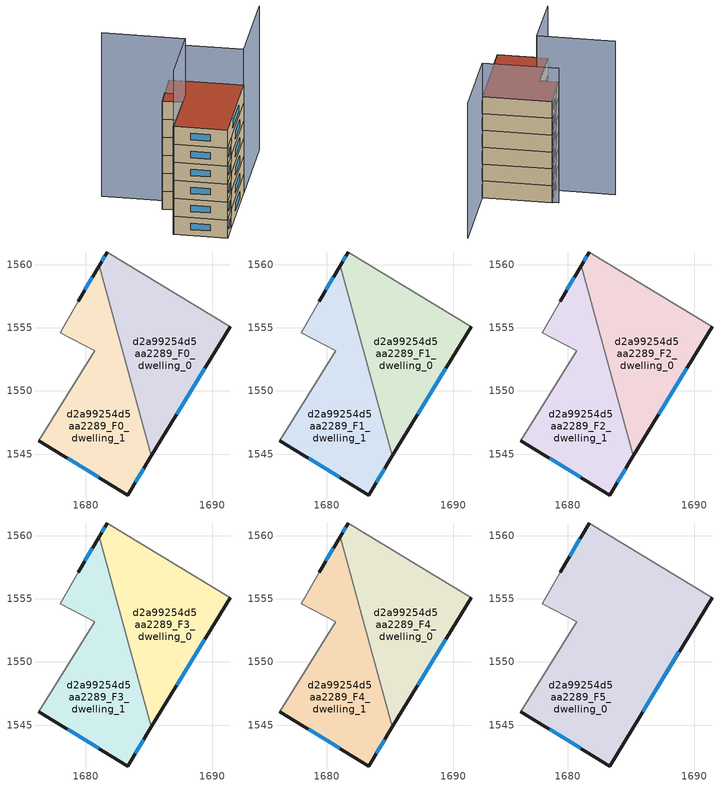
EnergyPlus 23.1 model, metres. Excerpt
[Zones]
d2a99254d5aa2289_F0_dwelling_0
 floor ground (EU_floor_Construction): 1691.4,1555.08 1685.17,1544.87 1681.05,1559.9 1681.69,1560.99 z0
 wall outside (EU_wall_Construction): 1681.69,1560.99 1681.05,1559.9 / 1685.17,1544.87 1691.4,1555.08 z0:3
 wall adiabatic (EU_wall_Construction): 1691.4,1555.08 1681.69,1560.99 z0:3
 wall to d2a99254d5aa2289_F0_dwelling_1 (EU_wall_Construction): 1681.05,1559.9 1685.17,1544.87 z0:3
 window (EU_Window_Construction): 1681.49,1560.64 1681.26,1560.25 / 1687.18,1548.16 1689.39,1551.79 z0.97:2.03
d2a99254d5aa2289_F0_dwelling_1
 floor ground (EU_floor_Construction): 1681.05,1559.9 1685.17,1544.87 1683.29,1541.78 1676.29,1546.08 1680.69,1553.18 1677.99,1554.59 1679.39,1557.09 z0
 wall outside (EU_wall_Construction): 1681.05,1559.9 1679.39,1557.09 / 1676.29,1546.08 1683.29,1541.78 1685.17,1544.87 z0:3
 wall adiabatic (EU_wall_Construction): 1679.39,1557.09 1677.99,1554.59 1680.69,1553.18 1676.29,1546.08 z0:3
 window (EU_Window_Construction): 1680.52,1558.99 1679.93,1557.99 / 1683.9,1542.77 1684.57,1543.87 / 1678.55,1544.69 1681.03,1543.16 z0.97:2.03
d2a99254d5aa2289_F1_dwelling_0
 floor to d2a99254d5aa2289_F0_dwelling_0 (EU_floor_Construction): 1691.4,1555.08 1685.17,1544.87 1681.05,1559.9 1681.69,1560.99 z3
 wall outside (EU_wall_Construction): 1681.69,1560.99 1681.05,1559.9 / 1685.17,1544.87 1691.4,1555.08 z3:6
 wall adiabatic (EU_wall_Construction): 1691.4,1555.08 1681.69,1560.99 z3:6
 wall to d2a99254d5aa2289_F1_dwelling_1 (EU_wall_Construction): 1681.05,1559.9 1685.17,1544.87 z3:6
 window (EU_Window_Construction): 1681.49,1560.64 1681.26,1560.25 / 1687.18,1548.16 1689.39,1551.79 z3.97:5.03
d2a99254d5aa2289_F1_dwelling_1
 floor to d2a99254d5aa2289_F0_dwelling_1 (EU_floor_Construction): 1681.05,1559.9 1685.17,1544.87 1683.29,1541.78 1676.29,1546.08 1680.69,1553.18 1677.99,1554.59 1679.39,1557.09 z3
 wall outside (EU_wall_Construction): 1681.05,1559.9 1679.39,1557.09 / 1676.29,1546.08 1683.29,1541.78 1685.17,1544.87 z3:6
 wall adiabatic (EU_wall_Construction): 1679.39,1557.09 1677.99,1554.59 1680.69,1553.18 1676.29,1546.08 z3:6
 window (EU_Window_Construction): 1680.52,1558.99 1679.93,1557.99 / 1683.9,1542.77 1684.57,1543.87 / 1678.55,1544.69 1681.03,1543.16 z3.97:5.03
d2a99254d5aa2289_F2_dwelling_0
 floor to d2a99254d5aa2289_F1_dwelling_0 (EU_floor_Construction): 1691.4,1555.08 1685.17,1544.87 1681.05,1559.9 1681.69,1560.99 z6
 wall outside (EU_wall_Construction): 1681.69,1560.99 1681.05,1559.9 / 1685.17,1544.87 1691.4,1555.08 z6:9
 wall adiabatic (EU_wall_Construction): 1691.4,1555.08 1681.69,1560.99 z6:9
 wall to d2a99254d5aa2289_F2_dwelling_1 (EU_wall_Construction): 1681.05,1559.9 1685.17,1544.87 z6:9
 window (EU_Window_Construction): 1681.49,1560.64 1681.26,1560.25 / 1687.18,1548.16 1689.39,1551.79 z6.97:8.03
d2a99254d5aa2289_F2_dwelling_1
 floor to d2a99254d5aa2289_F1_dwelling_1 (EU_floor_Construction): 1681.05,1559.9 1685.17,1544.87 1683.29,1541.78 1676.29,1546.08 1680.69,1553.18 1677.99,1554.59 1679.39,1557.09 z6
 wall outside (EU_wall_Construction): 1681.05,1559.9 1679.39,1557.09 / 1676.29,1546.08 1683.29,1541.78 1685.17,1544.87 z6:9
 wall adiabatic (EU_wall_Construction): 1679.39,1557.09 1677.99,1554.59 1680.69,1553.18 1676.29,1546.08 z6:9
 window (EU_Window_Construction): 1680.52,1558.99 1679.93,1557.99 / 1683.9,1542.77 1684.57,1543.87 / 1678.55,1544.69 1681.03,1543.16 z6.97:8.03
d2a99254d5aa2289_F3_dwelling_0
 floor to d2a99254d5aa2289_F2_dwelling_0 (EU_floor_Construction): 1691.4,1555.08 1685.17,1544.87 1681.05,1559.9 1681.69,1560.99 z9
 wall outside (EU_wall_Construction): 1681.69,1560.99 1681.05,1559.9 / 1685.17,1544.87 1691.4,1555.08 z9:12
 wall adiabatic (EU_wall_Construction): 1691.4,1555.08 1681.69,1560.99 z9:12
 wall to d2a99254d5aa2289_F3_dwelling_1 (EU_wall_Construction): 1681.05,1559.9 1685.17,1544.87 z9:12
 window (EU_Window_Construction): 1681.49,1560.64 1681.26,1560.25 / 1687.18,1548.16 1689.39,1551.79 z9.97:11.03
d2a99254d5aa2289_F3_dwelling_1
 floor to d2a99254d5aa2289_F2_dwelling_1 (EU_floor_Construction): 1681.05,1559.9 1685.17,1544.87 1683.29,1541.78 1676.29,1546.08 1680.69,1553.18 1677.99,1554.59 1679.39,1557.09 z9
 wall outside (EU_wall_Construction): 1681.05,1559.9 1679.39,1557.09 / 1676.29,1546.08 1683.29,1541.78 1685.17,1544.87 z9:12
 wall adiabatic (EU_wall_Construction): 1679.39,1557.09 1677.99,1554.59 1680.69,1553.18 1676.29,1546.08 z9:12
 window (EU_Window_Construction): 1680.52,1558.99 1679.93,1557.99 / 1683.9,1542.77 1684.57,1543.87 / 1678.55,1544.69 1681.03,1543.16 z9.97:11.03
d2a99254d5aa2289_F4_dwelling_0
 floor to d2a99254d5aa2289_F3_dwelling_0 (EU_floor_Construction): 1691.4,1555.08 1685.17,1544.87 1681.05,1559.9 1681.69,1560.99 z12
 wall outside (EU_wall_Construction): 1681.69,1560.99 1681.05,1559.9 / 1685.17,1544.87 1691.4,1555.08 z12:15
 wall adiabatic (EU_wall_Construction): 1691.4,1555.08 1681.69,1560.99 z12:15
 wall to d2a99254d5aa2289_F4_dwelling_1 (EU_wall_Construction): 1681.05,1559.9 1685.17,1544.87 z12:15
 window (EU_Window_Construction): 1681.49,1560.64 1681.26,1560.25 / 1687.18,1548.16 1689.39,1551.79 z12.97:14.03
d2a99254d5aa2289_F4_dwelling_1
 floor to d2a99254d5aa2289_F3_dwelling_1 (EU_floor_Construction): 1681.05,1559.9 1685.17,1544.87 1683.29,1541.78 1676.29,1546.08 1680.69,1553.18 1677.99,1554.59 1679.39,1557.09 z12
 wall outside (EU_wall_Construction): 1681.05,1559.9 1679.39,1557.09 / 1676.29,1546.08 1683.29,1541.78 1685.17,1544.87 z12:15
 wall adiabatic (EU_wall_Construction): 1679.39,1557.09 1677.99,1554.59 1680.69,1553.18 1676.29,1546.08 z12:15
 window (EU_Window_Construction): 1680.52,1558.99 1679.93,1557.99 / 1683.9,1542.77 1684.57,1543.87 / 1678.55,1544.69 1681.03,1543.16 z12.97:14.03
d2a99254d5aa2289_F5_dwelling_0
 floor to d2a99254d5aa2289_F4_dwelling_0 (EU_floor_Construction): 1691.4,1555.08 1685.17,1544.87 1681.05,1559.9 1681.69,1560.99 z15
 floor to d2a99254d5aa2289_F4_dwelling_1 (EU_floor_Construction): 1681.05,1559.9 1685.17,1544.87 1683.29,1541.78 1676.29,1546.08 1680.69,1553.18 1677.99,1554.59 1679.39,1557.09 z15
 wall outside (EU_wall_Construction): 1681.69,1560.99 1679.39,1557.09 / 1676.29,1546.08 1683.29,1541.78 1691.4,1555.08 z15:18
 wall adiabatic (EU_wall_Construction): 1679.39,1557.09 1677.99,1554.59 1680.69,1553.18 1676.29,1546.08 / 1691.4,1555.08 1681.69,1560.99 z15:18
 window (EU_Window_Construction): 1680.95,1559.73 1680.13,1558.35 / 1685.91,1546.07 1688.78,1550.79 / 1678.55,1544.69 1681.03,1543.16 z15.97:17.03
 roof outside (EU_roof_Construction): 1683.29,1541.78 1691.4,1555.08 1681.69,1560.99 1679.39,1557.09 1677.99,1554.59 1680.69,1553.18 1676.29,1546.08 z18
shading: 1699.12,1567.81 1691.39,1555.06 / 1691.39,1555.06 1680.79,1561.49 z0:24; 1671.27,1562.1 1682.09,1555.45 / 1682.09,1555.45 1676.3,1546.04 z0:27.3
[Building]
EU S2 Campaign: North Axis=0; Terrain=City; Solar Distribution=FullExterior
[Site:Location]
Lyon-Bron: Latitude=45.75; Longitude=5; Time Zone=1; Elevation=198
[SizingPeriod:WeatherFileDays]
AnnualSizingPeriod: Begin Month=1; Begin Day of Month=1; End Month=12; End Day of Month=31; Day of Week for Start Day=Monday; Use Weather File Daylight Saving Period=No; Use Weather File Rain and Snow Indicators=No
[MATERIAL]
EU_InternalMass_Material: Roughness=MediumRough; Thickness=0.1; Conductivity=1; Density=1800; Specific Heat=900; Thermal Absorptance=0.9; Solar Absorptance=0.7; Visible Absorptance=0.7
[MATERIAL:NOMASS] Roughness=MediumRough; Thermal Absorptance=0.9; Solar Absorptance=0.7; Visible Absorptance=0.7
Name | Thermal Resistance
EU_wall_NoMass | 2.20426
EU_roof_NoMass | 1.82421
EU_floor_NoMass | 2.14752
[WINDOWMATERIAL:SIMPLEGLAZINGSYSTEM]
EU_Window_SimpleGlazing: UFactor=2.59914; Solar Heat Gain Coefficient=0.76; Visible Transmittance=0.76
[CONSTRUCTION]
EU_wall_Construction: EU_wall_NoMass
EU_roof_Construction: EU_roof_NoMass
EU_floor_Construction: EU_floor_NoMass
EU_Window_Construction: EU_Window_SimpleGlazing
EU_InternalMass_Construction: EU_InternalMass_Material
[ZONE] Type=1; Multiplier=1; Ceiling Height=autocalculate; Floor Area=autocalculate; Part of Total Floor Area=Yes
Name | Volume
d2a99254d5aa2289_F0_dwelling_0; d2a99254d5aa2289_F1_dwelling_0; d2a99254d5aa2289_F2_dwelling_0; d2a99254d5aa2289_F3_dwelling_0; d2a99254d5aa2289_F4_dwelling_0 | 225.209
d2a99254d5aa2289_F5_dwelling_0 | 450.417
d2a99254d5aa2289_F0_dwelling_1 | 225.213
d2a99254d5aa2289_F1_dwelling_1; d2a99254d5aa2289_F2_dwelling_1; d2a99254d5aa2289_F3_dwelling_1; d2a99254d5aa2289_F4_dwelling_1 | 225.211
[INTERNALMASS] Construction=EU_InternalMass_Construction
Name | Zone or ZoneList | Surface Area
d2a99254d5aa2289_F0_dwelling_0_EU_InternalMass | d2a99254d5aa2289_F0_dwelling_0 | 75.0695
d2a99254d5aa2289_F0_dwelling_1_EU_InternalMass | d2a99254d5aa2289_F0_dwelling_1 | 75.0708
d2a99254d5aa2289_F1_dwelling_0_EU_InternalMass | d2a99254d5aa2289_F1_dwelling_0 | 75.0695
d2a99254d5aa2289_F1_dwelling_1_EU_InternalMass | d2a99254d5aa2289_F1_dwelling_1 | 75.0708
d2a99254d5aa2289_F2_dwelling_0_EU_InternalMass | d2a99254d5aa2289_F2_dwelling_0 | 75.0695
d2a99254d5aa2289_F2_dwelling_1_EU_InternalMass | d2a99254d5aa2289_F2_dwelling_1 | 75.0708
d2a99254d5aa2289_F3_dwelling_0_EU_InternalMass | d2a99254d5aa2289_F3_dwelling_0 | 75.0695
d2a99254d5aa2289_F3_dwelling_1_EU_InternalMass | d2a99254d5aa2289_F3_dwelling_1 | 75.0708
d2a99254d5aa2289_F4_dwelling_0_EU_InternalMass | d2a99254d5aa2289_F4_dwelling_0 | 75.0695
d2a99254d5aa2289_F4_dwelling_1_EU_InternalMass | d2a99254d5aa2289_F4_dwelling_1 | 75.0708
d2a99254d5aa2289_F5_dwelling_0_EU_InternalMass | d2a99254d5aa2289_F5_dwelling_0 | 150.139
[OTHEREQUIPMENT] Fuel Type=Electricity; Design Level Calculation Method=Watts/Area; Power per Zone Floor Area=1; Fraction Latent=0; Fraction Radiant=0; Fraction Lost=0; Carbon Dioxide Generation Rate=0; EndUse Subcategory=EU_Step8_InternalGains
Name | Zone or ZoneList or Space or SpaceList | Schedule
EU_Step8_InternalGain_d2a99254d5aa2289_F0_dwelling_0_f000 | d2a99254d5aa2289_F0_dwelling_0 | EU_Step8_GainSchedule_d2a99254d5aa2289_F0_dwelling_0_f000
EU_Step8_InternalGain_d2a99254d5aa2289_F0_dwelling_1_f000 | d2a99254d5aa2289_F0_dwelling_1 | EU_Step8_GainSchedule_d2a99254d5aa2289_F0_dwelling_1_f000
EU_Step8_InternalGain_d2a99254d5aa2289_F1_dwelling_0_f000 | d2a99254d5aa2289_F1_dwelling_0 | EU_Step8_GainSchedule_d2a99254d5aa2289_F1_dwelling_0_f000
EU_Step8_InternalGain_d2a99254d5aa2289_F1_dwelling_1_f000 | d2a99254d5aa2289_F1_dwelling_1 | EU_Step8_GainSchedule_d2a99254d5aa2289_F1_dwelling_1_f000
EU_Step8_InternalGain_d2a99254d5aa2289_F2_dwelling_0_f000 | d2a99254d5aa2289_F2_dwelling_0 | EU_Step8_GainSchedule_d2a99254d5aa2289_F2_dwelling_0_f000
EU_Step8_InternalGain_d2a99254d5aa2289_F2_dwelling_1_f000 | d2a99254d5aa2289_F2_dwelling_1 | EU_Step8_GainSchedule_d2a99254d5aa2289_F2_dwelling_1_f000
EU_Step8_InternalGain_d2a99254d5aa2289_F3_dwelling_0_f000 | d2a99254d5aa2289_F3_dwelling_0 | EU_Step8_GainSchedule_d2a99254d5aa2289_F3_dwelling_0_f000
EU_Step8_InternalGain_d2a99254d5aa2289_F3_dwelling_1_f000 | d2a99254d5aa2289_F3_dwelling_1 | EU_Step8_GainSchedule_d2a99254d5aa2289_F3_dwelling_1_f000
EU_Step8_InternalGain_d2a99254d5aa2289_F4_dwelling_0_f000 | d2a99254d5aa2289_F4_dwelling_0 | EU_Step8_GainSchedule_d2a99254d5aa2289_F4_dwelling_0_f000
EU_Step8_InternalGain_d2a99254d5aa2289_F4_dwelling_1_f000 | d2a99254d5aa2289_F4_dwelling_1 | EU_Step8_GainSchedule_d2a99254d5aa2289_F4_dwelling_1_f000
EU_Step8_InternalGain_d2a99254d5aa2289_F5_dwelling_0_f000 | d2a99254d5aa2289_F5_dwelling_0 | EU_Step8_GainSchedule_d2a99254d5aa2289_F5_dwelling_0_f000
[ZONEVENTILATION:DESIGNFLOWRATE] Schedule=EU_AlwaysOn; Design Flow Rate Calculation Method=AirChanges/Hour; Air Changes per Hour=0.567084; Ventilation Type=Natural; Fan Pressure Rise=0; Fan Total Efficiency=1; Constant Term Coefficient=1; Temperature Term Coefficient=0; Velocity Term Coefficient=0; Velocity Squared Term Coefficient=0; Minimum Indoor Temperature=-100; Maximum Indoor Temperature=100; Delta Temperature=-100; Minimum Outdoor Temperature=-100; Maximum Outdoor Temperature=100; Maximum Wind Speed=40
Name | Zone or ZoneList or Space or SpaceList
EU_ConstantAir_d2a99254d5aa2289_F0_dwelling_0 | d2a99254d5aa2289_F0_dwelling_0
EU_ConstantAir_d2a99254d5aa2289_F0_dwelling_1 | d2a99254d5aa2289_F0_dwelling_1
EU_ConstantAir_d2a99254d5aa2289_F1_dwelling_0 | d2a99254d5aa2289_F1_dwelling_0
EU_ConstantAir_d2a99254d5aa2289_F1_dwelling_1 | d2a99254d5aa2289_F1_dwelling_1
EU_ConstantAir_d2a99254d5aa2289_F2_dwelling_0 | d2a99254d5aa2289_F2_dwelling_0
EU_ConstantAir_d2a99254d5aa2289_F2_dwelling_1 | d2a99254d5aa2289_F2_dwelling_1
EU_ConstantAir_d2a99254d5aa2289_F3_dwelling_0 | d2a99254d5aa2289_F3_dwelling_0
EU_ConstantAir_d2a99254d5aa2289_F3_dwelling_1 | d2a99254d5aa2289_F3_dwelling_1
EU_ConstantAir_d2a99254d5aa2289_F4_dwelling_0 | d2a99254d5aa2289_F4_dwelling_0
EU_ConstantAir_d2a99254d5aa2289_F4_dwelling_1 | d2a99254d5aa2289_F4_dwelling_1
EU_ConstantAir_d2a99254d5aa2289_F5_dwelling_0 | d2a99254d5aa2289_F5_dwelling_0
[HVACTEMPLATE:THERMOSTAT] Constant Heating Setpoint=20; Constant Cooling Setpoint=50
EU_HeatOnly_d2a99254d5aa2289_F0_dwelling_0; EU_HeatOnly_d2a99254d5aa2289_F0_dwelling_1; EU_HeatOnly_d2a99254d5aa2289_F1_dwelling_0; EU_HeatOnly_d2a99254d5aa2289_F1_dwelling_1; EU_HeatOnly_d2a99254d5aa2289_F2_dwelling_0; EU_HeatOnly_d2a99254d5aa2289_F2_dwelling_1; EU_HeatOnly_d2a99254d5aa2289_F3_dwelling_0; EU_HeatOnly_d2a99254d5aa2289_F3_dwelling_1; EU_HeatOnly_d2a99254d5aa2289_F4_dwelling_0; EU_HeatOnly_d2a99254d5aa2289_F4_dwelling_1; EU_HeatOnly_d2a99254d5aa2289_F5_dwelling_0
[HVACTEMPLATE:ZONE:IDEALLOADSAIRSYSTEM] System Availability Schedule=EU_AlwaysOn; Maximum Heating Supply Air Temperature=50; Minimum Cooling Supply Air Temperature=13; Maximum Heating Supply Air Humidity Ratio=0.0156; Minimum Cooling Supply Air Humidity Ratio=0.0077; Heating Limit=NoLimit; Cooling Limit=NoLimit; Heating Availability Schedule=EU_AlwaysOn; Cooling Availability Schedule=EU_CoolingOff; Dehumidification Control Type=ConstantSensibleHeatRatio; Cooling Sensible Heat Ratio=0.7; Dehumidification Setpoint=60; Humidification Control Type=None; Humidification Setpoint=30; Outdoor Air Method=None; Outdoor Air Flow Rate per Person=0.00944; Outdoor Air Flow Rate per Zone Floor Area=0; Outdoor Air Flow Rate per Zone=0; Demand Controlled Ventilation Type=None; Outdoor Air Economizer Type=NoEconomizer; Heat Recovery Type=None; Sensible Heat Recovery Effectiveness=0.7; Latent Heat Recovery Effectiveness=0.65
Name | Template Thermostat
d2a99254d5aa2289_F0_dwelling_0 | EU_HeatOnly_d2a99254d5aa2289_F0_dwelling_0
d2a99254d5aa2289_F0_dwelling_1 | EU_HeatOnly_d2a99254d5aa2289_F0_dwelling_1
d2a99254d5aa2289_F1_dwelling_0 | EU_HeatOnly_d2a99254d5aa2289_F1_dwelling_0
d2a99254d5aa2289_F1_dwelling_1 | EU_HeatOnly_d2a99254d5aa2289_F1_dwelling_1
d2a99254d5aa2289_F2_dwelling_0 | EU_HeatOnly_d2a99254d5aa2289_F2_dwelling_0
d2a99254d5aa2289_F2_dwelling_1 | EU_HeatOnly_d2a99254d5aa2289_F2_dwelling_1
d2a99254d5aa2289_F3_dwelling_0 | EU_HeatOnly_d2a99254d5aa2289_F3_dwelling_0
d2a99254d5aa2289_F3_dwelling_1 | EU_HeatOnly_d2a99254d5aa2289_F3_dwelling_1
d2a99254d5aa2289_F4_dwelling_0 | EU_HeatOnly_d2a99254d5aa2289_F4_dwelling_0
d2a99254d5aa2289_F4_dwelling_1 | EU_HeatOnly_d2a99254d5aa2289_F4_dwelling_1
d2a99254d5aa2289_F5_dwelling_0 | EU_HeatOnly_d2a99254d5aa2289_F5_dwelling_0
[SIZING:ZONE] Zone Cooling Design Supply Air Temperature Input Method=SupplyAirTemperature; Zone Cooling Design Supply Air Temperature=13; Zone Heating Design Supply Air Temperature Input Method=SupplyAirTemperature; Zone Heating Design Supply Air Temperature=50; Zone Cooling Design Supply Air Humidity Ratio=0.008; Zone Heating Design Supply Air Humidity Ratio=0.008; Cooling Design Air Flow Method=DesignDay; Cooling Design Air Flow Rate=0; Cooling Minimum Air Flow per Zone Floor Area=0.000762; Cooling Minimum Air Flow=0; Cooling Minimum Air Flow Fraction=0.2; Heating Design Air Flow Method=DesignDay; Heating Design Air Flow Rate=0; Heating Maximum Air Flow per Zone Floor Area=0.002032; Heating Maximum Air Flow=0.141576; Heating Maximum Air Flow Fraction=0.3; Account for Dedicated Outdoor Air System=No; Dedicated Outdoor Air System Control Strategy=NeutralSupplyAir; Dedicated Outdoor Air Low Setpoint Temperature for Design=autosize; Dedicated Outdoor Air High Setpoint Temperature for Design=autosize; Zone Load Sizing Method=Sensible Load Only No Latent Load; Zone Latent Cooling Design Supply Air Humidity Ratio Input Method=HumidityRatioDifference; Zone Cooling Design Supply Air Humidity Ratio Difference=0.005; Zone Latent Heating Design Supply Air Humidity Ratio Input Method=HumidityRatioDifference; Zone Humidification Design Supply Air Humidity Ratio Difference=0.005
d2a99254d5aa2289_F0_dwelling_0; d2a99254d5aa2289_F0_dwelling_1; d2a99254d5aa2289_F1_dwelling_0; d2a99254d5aa2289_F1_dwelling_1; d2a99254d5aa2289_F2_dwelling_0; d2a99254d5aa2289_F2_dwelling_1; d2a99254d5aa2289_F3_dwelling_0; d2a99254d5aa2289_F3_dwelling_1; d2a99254d5aa2289_F4_dwelling_0; d2a99254d5aa2289_F4_dwelling_1; d2a99254d5aa2289_F5_dwelling_0
[SCHEDULE:CONSTANT]
Name | Hourly Value
EU_AlwaysOn | 1
EU_CoolingOff | 0
[SCHEDULE:FILE] Column Number=1; Rows to Skip at Top=0; Number of Hours of Data=8760; Column Separator=Comma; Interpolate to Timestep=No; Minutes per Item=60; Adjust Schedule for Daylight Savings=Yes
Name | File
EU_Step8_GainSchedule_d2a99254d5aa2289_F0_dwelling_0_f000 | ../../schedules/d2a99254d5aa2289/d2a99254d5aa2289_F0_dwelling_0_f000_gain.csv
EU_Step8_GainSchedule_d2a99254d5aa2289_F0_dwelling_1_f000 | ../../schedules/d2a99254d5aa2289/d2a99254d5aa2289_F0_dwelling_1_f000_gain.csv
EU_Step8_GainSchedule_d2a99254d5aa2289_F1_dwelling_0_f000 | ../../schedules/d2a99254d5aa2289/d2a99254d5aa2289_F1_dwelling_0_f000_gain.csv
EU_Step8_GainSchedule_d2a99254d5aa2289_F1_dwelling_1_f000 | ../../schedules/d2a99254d5aa2289/d2a99254d5aa2289_F1_dwelling_1_f000_gain.csv
EU_Step8_GainSchedule_d2a99254d5aa2289_F2_dwelling_0_f000 | ../../schedules/d2a99254d5aa2289/d2a99254d5aa2289_F2_dwelling_0_f000_gain.csv
EU_Step8_GainSchedule_d2a99254d5aa2289_F2_dwelling_1_f000 | ../../schedules/d2a99254d5aa2289/d2a99254d5aa2289_F2_dwelling_1_f000_gain.csv
EU_Step8_GainSchedule_d2a99254d5aa2289_F3_dwelling_0_f000 | ../../schedules/d2a99254d5aa2289/d2a99254d5aa2289_F3_dwelling_0_f000_gain.csv
EU_Step8_GainSchedule_d2a99254d5aa2289_F3_dwelling_1_f000 | ../../schedules/d2a99254d5aa2289/d2a99254d5aa2289_F3_dwelling_1_f000_gain.csv
EU_Step8_GainSchedule_d2a99254d5aa2289_F4_dwelling_0_f000 | ../../schedules/d2a99254d5aa2289/d2a99254d5aa2289_F4_dwelling_0_f000_gain.csv
EU_Step8_GainSchedule_d2a99254d5aa2289_F4_dwelling_1_f000 | ../../schedules/d2a99254d5aa2289/d2a99254d5aa2289_F4_dwelling_1_f000_gain.csv
EU_Step8_GainSchedule_d2a99254d5aa2289_F5_dwelling_0_f000 | ../../schedules/d2a99254d5aa2289/d2a99254d5aa2289_F5_dwelling_0_f000_gain.csv
